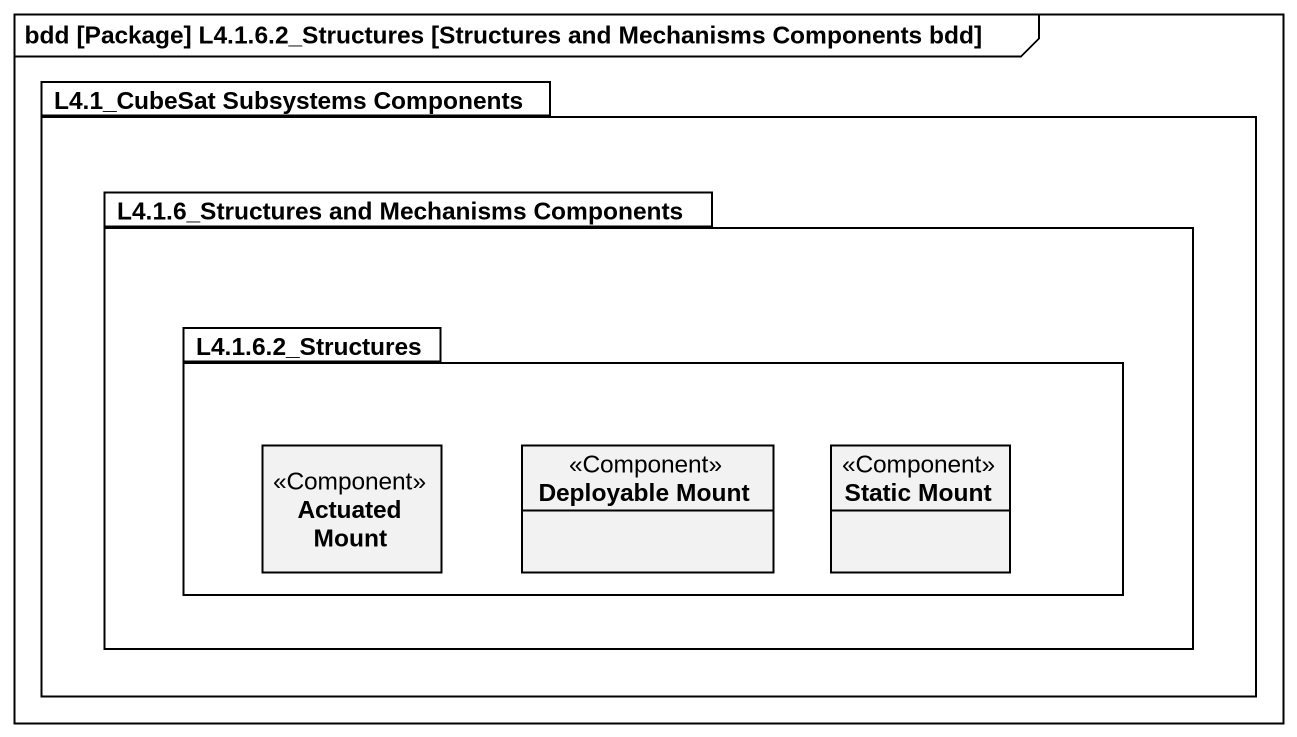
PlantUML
@startuml
mainframe bdd [Package] L4.1.6.2_Structures [Structures and Mechanisms Components bdd]
hide circle
hide empty members
package "L4.1_CubeSat Subsystems Components" as L4_1_CubeSat_Subsystems {
  package "L4.1.6_Structures and Mechanisms Components" as L4_1_6_Structures_and {
    package "L4.1.6.2_Structures" as L4_1_6_2_Structures {
      class "Actuated Mount" as Actuated_Mount <<Component>>
      class "Deployable Mount" as Deployable_Mount <<Component>>
      class "Static Mount" as Static_Mount <<Component>>
    }
  }
}
@enduml
